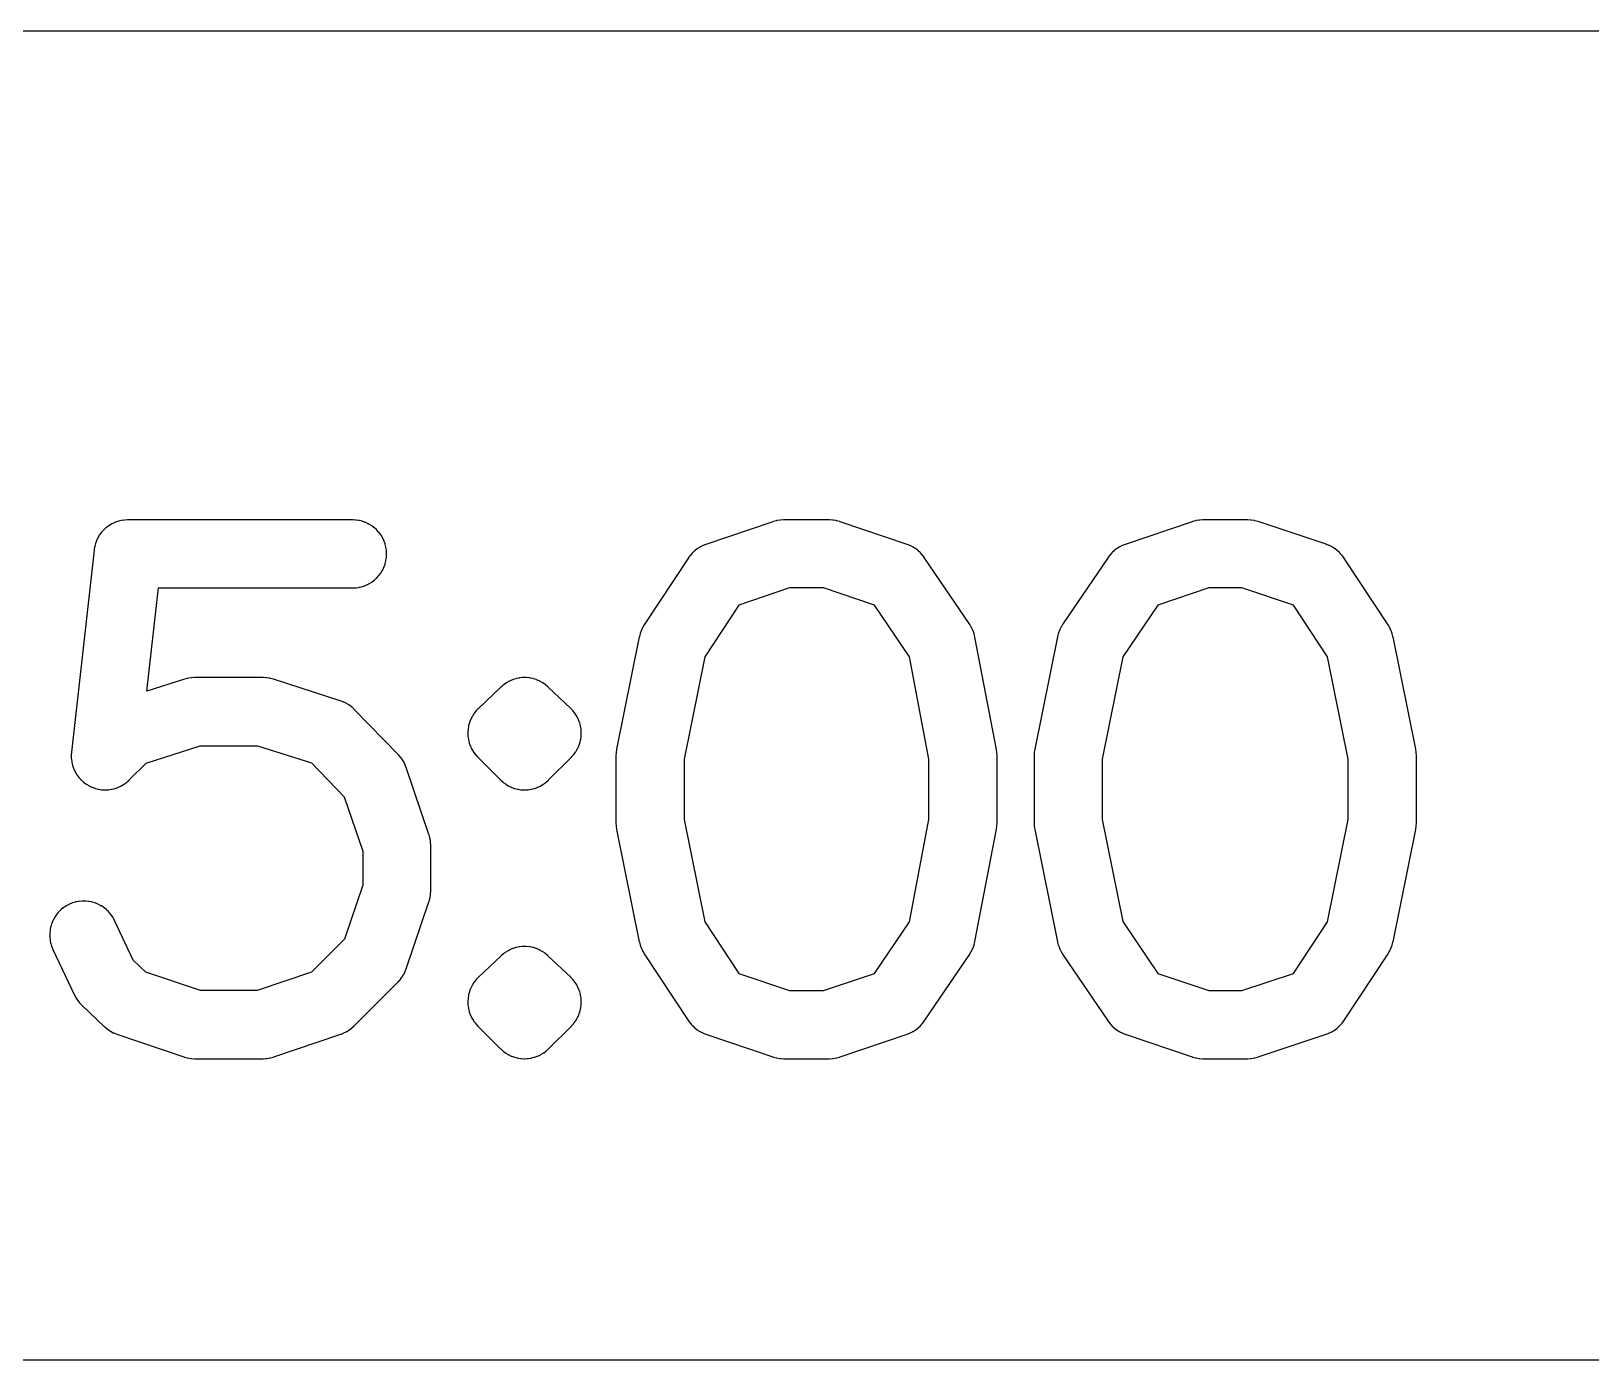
# Model space of a CAD drawing. Header units: inches. Extents: x -0.5 to 10, y -2.4 to 3.9.
# Drawn here: x 4.6178 to 4.7484, y -2.3026 to -2.1915 of the extents above; entities that cross this region are included whole.
import ezdxf

# ---------------------------------------------------------------- set-up
doc = ezdxf.new("R2010")
doc.units = ezdxf.units.IN

msp = doc.modelspace()

# ---------------------------------------------------------------- linework, layer by layer
for points in [[(3.80655, -2.19145), (3.80655, -2.30265), (4.96205, -2.30265), (4.96205, -2.19145)], [(4.627475, -2.2467), (4.628448, -2.23805), (4.6447, -2.23805), (4.64471, -2.23805), (4.644725, -2.238049), (4.644955, -2.238038), (4.644981, -2.238036), (4.645004, -2.238033), (4.645232, -2.237999), (4.645255, -2.237996), (4.64528, -2.23799), (4.645504, -2.237934), (4.64553, -2.237927), (4.645551, -2.23792), (4.645768, -2.237842), (4.645792, -2.237833), (4.645813, -2.237823), (4.646022, -2.237725), (4.646044, -2.237713), (4.646065, -2.237701), (4.646263, -2.237583), (4.646286, -2.237568), (4.646303, -2.237556), (4.646489, -2.237418), (4.64651, -2.237402), (4.646527, -2.237387), (4.646697, -2.237232), (4.646715, -2.237215), (4.646732, -2.237197), (4.646887, -2.237027), (4.646902, -2.23701), (4.646918, -2.236989), (4.647056, -2.236803), (4.647068, -2.236786), (4.647083, -2.236763), (4.647201, -2.236565), (4.647213, -2.236544), (4.647225, -2.236522), (4.647323, -2.236313), (4.647333, -2.236292), (4.647342, -2.236268), (4.64742, -2.236051), (4.647427, -2.23603), (4.647434, -2.236004), (4.64749, -2.23578), (4.647496, -2.235755), (4.647499, -2.235732), (4.647533, -2.235504), (4.647536, -2.235481), (4.647538, -2.235455), (4.647549, -2.235225), (4.64755, -2.2352), (4.647549, -2.235175), (4.647538, -2.234945), (4.647536, -2.234919), (4.647533, -2.234896), (4.647499, -2.234668), (4.647496, -2.234645), (4.64749, -2.23462), (4.647434, -2.234396), (4.647427, -2.23437), (4.64742, -2.234349), (4.647342, -2.234132), (4.647333, -2.234108), (4.647323, -2.234087), (4.647225, -2.233878), (4.647213, -2.233856), (4.647201, -2.233835), (4.647083, -2.233637), (4.647068, -2.233614), (4.647056, -2.233597), (4.646918, -2.233411), (4.646902, -2.23339), (4.646887, -2.233373), (4.646732, -2.233203), (4.646715, -2.233185), (4.646697, -2.233168), (4.646527, -2.233013), (4.64651, -2.232998), (4.646489, -2.232982), (4.646303, -2.232844), (4.646286, -2.232832), (4.646263, -2.232817), (4.646065, -2.232699), (4.646044, -2.232687), (4.646022, -2.232675), (4.645813, -2.232577), (4.645792, -2.232567), (4.645768, -2.232558), (4.645551, -2.23248), (4.64553, -2.232473), (4.645504, -2.232466), (4.64528, -2.23241), (4.645255, -2.232404), (4.645232, -2.232401), (4.645004, -2.232367), (4.644981, -2.232364), (4.644955, -2.232362), (4.644725, -2.232351), (4.64471, -2.23235), (4.6447, -2.23235), (4.6259, -2.23235), (4.62589, -2.23235), (4.625876, -2.232351), (4.625648, -2.232362), (4.625626, -2.232363), (4.625599, -2.232366), (4.625373, -2.2324), (4.625348, -2.232404), (4.625325, -2.232409), (4.625104, -2.232464), (4.62508, -2.232471), (4.625057, -2.232478), (4.624842, -2.232554), (4.624819, -2.232563), (4.624797, -2.232573), (4.62459, -2.23267), (4.62457, -2.232679), (4.624547, -2.232692), (4.62435, -2.232809), (4.624331, -2.23282), (4.62431, -2.232836), (4.624125, -2.23297), (4.624105, -2.232986), (4.624088, -2.233001), (4.623917, -2.233153), (4.6239, -2.23317), (4.623883, -2.233187), (4.623728, -2.233356), (4.62371, -2.233376), (4.623697, -2.233393), (4.623559, -2.233575), (4.623546, -2.233593), (4.623532, -2.233615), (4.623412, -2.23381), (4.623399, -2.233833), (4.623389, -2.233853), (4.623289, -2.234058), (4.623279, -2.23408), (4.62327, -2.234103), (4.623191, -2.234317), (4.623183, -2.234341), (4.623176, -2.234364), (4.623118, -2.234584), (4.623112, -2.234609), (4.623108, -2.234632), (4.623071, -2.234858), (4.623068, -2.234877), (4.623068, -2.234882), (4.621168, -2.251782), (4.621167, -2.251787), (4.621166, -2.251806), (4.621151, -2.252038), (4.62115, -2.252059), (4.621151, -2.252087), (4.621159, -2.252319), (4.62116, -2.252341), (4.621163, -2.252368), (4.621194, -2.252598), (4.621198, -2.252622), (4.621203, -2.252646), (4.621257, -2.252872), (4.621264, -2.252897), (4.621271, -2.252919), (4.621346, -2.253138), (4.621354, -2.253159), (4.621365, -2.253184), (4.621462, -2.253395), (4.621472, -2.253416), (4.621485, -2.253439), (4.621602, -2.253639), (4.621614, -2.253659), (4.621629, -2.25368), (4.621765, -2.253868), (4.62178, -2.253887), (4.621796, -2.253906), (4.62195, -2.254079), (4.621965, -2.254095), (4.621985, -2.254115), (4.622155, -2.254272), (4.62217, -2.254285), (4.622193, -2.254303), (4.622378, -2.254443), (4.622401, -2.254459), (4.622419, -2.254471), (4.622617, -2.254591), (4.62264, -2.254604), (4.622661, -2.254615), (4.622869, -2.254716), (4.622894, -2.254727), (4.622915, -2.254735), (4.623133, -2.254814), (4.623152, -2.254821), (4.62318, -2.254829), (4.623405, -2.254887), (4.623427, -2.254892), (4.623453, -2.254896), (4.623682, -2.254932), (4.623707, -2.254935), (4.623731, -2.254937), (4.623963, -2.254949), (4.623985, -2.25495), (4.624012, -2.254949), (4.624244, -2.254939), (4.624267, -2.254938), (4.624267, -2.254938), (4.624293, -2.254934), (4.624522, -2.254901), (4.624547, -2.254897), (4.624571, -2.254892), (4.624796, -2.254836), (4.624822, -2.254829), (4.624843, -2.254822), (4.625062, -2.254744), (4.625083, -2.254736), (4.625107, -2.254726), (4.625317, -2.254627), (4.625342, -2.254614), (4.625361, -2.254604), (4.62556, -2.254485), (4.625582, -2.254471), (4.625601, -2.254457), (4.625787, -2.254319), (4.625806, -2.254304), (4.625806, -2.254304), (4.625826, -2.254288), (4.625997, -2.254132), (4.626005, -2.254125), (4.626015, -2.254115), (4.627428, -2.252702), (4.631947, -2.25125), (4.636753, -2.25125), (4.641253, -2.252696), (4.644008, -2.255526), (4.64555, -2.26007), (4.64555, -2.26293), (4.644015, -2.267455), (4.641255, -2.270215), (4.63673, -2.27175), (4.63197, -2.27175), (4.627407, -2.270202), (4.626347, -2.269198), (4.624776, -2.26588), (4.624771, -2.26587), (4.624765, -2.265858), (4.624656, -2.265655), (4.624642, -2.265631), (4.624631, -2.265613), (4.624502, -2.265421), (4.624485, -2.265397), (4.624473, -2.265382), (4.624327, -2.265203), (4.624311, -2.265185), (4.624294, -2.265167), (4.62413, -2.265004), (4.624112, -2.264987), (4.624094, -2.264971), (4.623916, -2.264825), (4.623898, -2.264811), (4.623876, -2.264796), (4.623684, -2.264668), (4.623663, -2.264654), (4.623642, -2.264643), (4.623439, -2.264534), (4.623417, -2.264523), (4.623395, -2.264513), (4.623181, -2.264425), (4.623159, -2.264416), (4.623135, -2.264408), (4.622915, -2.264342), (4.622892, -2.264335), (4.622867, -2.26433), (4.622641, -2.264285), (4.62262, -2.264281), (4.622592, -2.264278), (4.622363, -2.264255), (4.622339, -2.264253), (4.622314, -2.264253), (4.622083, -2.264253), (4.622058, -2.264254), (4.622034, -2.264255), (4.621805, -2.264278), (4.621782, -2.264281), (4.621756, -2.264285), (4.62153, -2.26433), (4.621506, -2.264336), (4.621482, -2.264342), (4.621262, -2.264409), (4.62124, -2.264417), (4.621215, -2.264426), (4.621002, -2.264514), (4.620981, -2.264524), (4.620958, -2.264535), (4.620755, -2.264644), (4.620731, -2.264658), (4.620713, -2.264669), (4.620521, -2.264798), (4.620497, -2.264815), (4.620482, -2.264827), (4.620303, -2.264973), (4.620285, -2.264989), (4.620267, -2.265006), (4.620104, -2.26517), (4.620087, -2.265188), (4.620071, -2.265206), (4.619925, -2.265384), (4.619911, -2.265402), (4.619896, -2.265424), (4.619768, -2.265616), (4.619754, -2.265637), (4.619743, -2.265658), (4.619634, -2.265861), (4.619623, -2.265883), (4.619613, -2.265905), (4.619525, -2.266119), (4.619516, -2.266141), (4.619508, -2.266165), (4.619442, -2.266385), (4.619435, -2.266408), (4.61943, -2.266433), (4.619385, -2.266659), (4.619381, -2.26668), (4.619378, -2.266708), (4.619355, -2.266937), (4.619353, -2.266961), (4.619353, -2.266986), (4.619353, -2.267217), (4.619354, -2.267242), (4.619355, -2.267266), (4.619378, -2.267495), (4.619381, -2.267518), (4.619385, -2.267544), (4.61943, -2.26777), (4.619436, -2.267794), (4.619442, -2.267818), (4.619509, -2.268038), (4.619517, -2.26806), (4.619526, -2.268085), (4.619614, -2.268298), (4.619619, -2.268309), (4.619624, -2.26832), (4.621424, -2.27212), (4.621431, -2.272134), (4.621435, -2.272141), (4.621537, -2.272333), (4.621551, -2.272358), (4.62156, -2.272372), (4.62168, -2.272554), (4.621694, -2.272575), (4.621707, -2.272591), (4.621842, -2.272761), (4.621856, -2.272778), (4.621873, -2.272796), (4.622024, -2.272953), (4.62203, -2.27296), (4.62204, -2.272969), (4.62394, -2.274769), (4.623949, -2.274778), (4.62396, -2.274787), (4.624153, -2.274951), (4.624172, -2.274967), (4.624172, -2.274967), (4.624196, -2.274984), (4.624405, -2.275126), (4.624426, -2.275139), (4.624426, -2.275139), (4.624451, -2.275154), (4.624675, -2.275273), (4.624699, -2.275285), (4.624699, -2.275285), (4.624724, -2.275295), (4.624959, -2.27539), (4.62497, -2.275394), (4.624984, -2.275399), (4.630584, -2.277299), (4.630598, -2.277303), (4.63061, -2.277307), (4.630857, -2.277376), (4.630881, -2.277382), (4.630881, -2.277382), (4.63091, -2.277388), (4.631163, -2.277429), (4.63119, -2.277433), (4.63119, -2.277433), (4.631217, -2.277435), (4.631473, -2.277449), (4.631491, -2.27745), (4.6315, -2.27745), (4.6372, -2.27745), (4.637209, -2.27745), (4.637227, -2.277449), (4.637483, -2.277435), (4.63751, -2.277433), (4.63751, -2.277433), (4.637537, -2.277429), (4.63779, -2.277388), (4.637819, -2.277382), (4.637819, -2.277382), (4.637843, -2.277376), (4.63809, -2.277307), (4.638102, -2.277303), (4.638116, -2.277299), (4.643716, -2.275399), (4.643729, -2.275394), (4.643737, -2.275391), (4.643938, -2.275313), (4.643957, -2.275305), (4.64398, -2.275294), (4.644172, -2.275197), (4.644193, -2.275186), (4.644212, -2.275175), (4.644395, -2.275061), (4.644413, -2.275049), (4.644433, -2.275035), (4.644604, -2.274905), (4.644622, -2.274891), (4.64464, -2.274876), (4.644799, -2.274731), (4.644804, -2.274726), (4.644815, -2.274715), (4.648515, -2.271015), (4.648526, -2.271004), (4.648531, -2.270999), (4.648676, -2.27084), (4.648691, -2.270822), (4.648705, -2.270804), (4.648835, -2.270633), (4.648849, -2.270613), (4.648861, -2.270595), (4.648975, -2.270412), (4.648986, -2.270393), (4.648997, -2.270372), (4.649094, -2.27018), (4.649105, -2.270157), (4.649113, -2.270138), (4.649191, -2.269937), (4.649194, -2.269929), (4.649199, -2.269916), (4.651099, -2.264316), (4.651103, -2.264302), (4.651107, -2.26429), (4.651176, -2.264043), (4.651182, -2.264019), (4.651182, -2.264019), (4.651188, -2.26399), (4.651229, -2.263737), (4.651233, -2.26371), (4.651233, -2.26371), (4.651235, -2.263683), (4.651249, -2.263427), (4.65125, -2.263409), (4.65125, -2.2634), (4.65125, -2.2596), (4.65125, -2.259591), (4.651249, -2.259573), (4.651235, -2.259317), (4.651233, -2.25929), (4.651233, -2.25929), (4.651229, -2.259263), (4.651188, -2.25901), (4.651182, -2.258981), (4.651182, -2.258981), (4.651176, -2.258957), (4.651107, -2.25871), (4.651103, -2.258698), (4.651099, -2.258684), (4.649199, -2.253084), (4.649193, -2.253067), (4.649191, -2.253063), (4.649115, -2.252869), (4.649106, -2.252847), (4.649097, -2.252828), (4.649004, -2.252641), (4.648994, -2.252621), (4.648983, -2.252602), (4.648874, -2.252423), (4.648863, -2.252406), (4.648849, -2.252387), (4.648724, -2.252219), (4.648711, -2.252202), (4.648696, -2.252184), (4.648557, -2.252028), (4.648548, -2.252019), (4.648542, -2.252012), (4.644842, -2.248212), (4.644832, -2.248202), (4.644825, -2.248195), (4.644657, -2.248039), (4.64464, -2.248024), (4.64462, -2.248007), (4.644438, -2.247868), (4.644417, -2.247853), (4.644397, -2.24784), (4.644203, -2.24772), (4.644181, -2.247707), (4.64416, -2.247696), (4.643954, -2.247595), (4.643932, -2.247585), (4.64391, -2.247575), (4.643695, -2.247495), (4.643683, -2.24749), (4.643672, -2.247487), (4.638072, -2.245687), (4.638065, -2.245685), (4.638047, -2.245679), (4.637812, -2.245617), (4.637786, -2.245611), (4.637786, -2.245611), (4.637761, -2.245606), (4.637521, -2.245569), (4.637496, -2.245565), (4.637496, -2.245565), (4.637469, -2.245563), (4.637226, -2.245551), (4.63721, -2.24555), (4.6372, -2.24555), (4.6315, -2.24555), (4.63149, -2.24555), (4.631474, -2.245551), (4.631231, -2.245563), (4.631204, -2.245565), (4.631204, -2.245565), (4.631179, -2.245569), (4.630939, -2.245606), (4.630914, -2.245611), (4.630914, -2.245611), (4.630888, -2.245617), (4.630653, -2.245679), (4.630635, -2.245685), (4.630628, -2.245687)], [(4.680791, -2.23235), (4.680791, -2.23235), (4.680773, -2.232351), (4.680517, -2.232365), (4.68049, -2.232367), (4.68049, -2.232367), (4.680463, -2.232371), (4.68021, -2.232412), (4.680181, -2.232418), (4.680181, -2.232418), (4.680157, -2.232424), (4.67991, -2.232493), (4.679898, -2.232497), (4.679884, -2.232501), (4.674284, -2.234401), (4.674268, -2.234407), (4.674262, -2.234409), (4.674056, -2.23449), (4.674037, -2.234498), (4.674013, -2.234509), (4.673816, -2.234609), (4.673793, -2.234622), (4.673775, -2.234633), (4.673587, -2.234751), (4.673567, -2.234764), (4.673549, -2.234778), (4.673373, -2.234913), (4.673353, -2.23493), (4.673337, -2.234943), (4.673176, -2.235095), (4.673161, -2.235109), (4.673143, -2.235128), (4.672996, -2.235294), (4.672979, -2.235314), (4.672966, -2.235331), (4.672836, -2.23551), (4.672832, -2.235515), (4.672822, -2.235529), (4.669122, -2.241129), (4.669112, -2.241144), (4.669109, -2.241149), (4.668994, -2.241343), (4.668982, -2.241365), (4.668972, -2.241386), (4.668876, -2.24159), (4.668867, -2.241609), (4.668857, -2.241635), (4.668781, -2.241847), (4.668774, -2.24187), (4.668767, -2.241893), (4.668712, -2.242112), (4.668708, -2.24213), (4.668706, -2.242135), (4.666806, -2.251535), (4.666805, -2.251544), (4.666802, -2.25156), (4.666767, -2.251792), (4.666764, -2.251816), (4.666764, -2.251816), (4.666762, -2.251841), (4.666751, -2.252075), (4.66675, -2.25209), (4.66675, -2.2521), (4.66675, -2.2577), (4.66675, -2.25771), (4.666751, -2.257725), (4.666762, -2.257959), (4.666764, -2.257984), (4.666764, -2.257984), (4.666767, -2.258008), (4.666802, -2.25824), (4.666805, -2.258256), (4.666806, -2.258265), (4.668706, -2.267665), (4.668708, -2.26767), (4.668712, -2.267688), (4.668767, -2.267907), (4.668774, -2.26793), (4.668781, -2.267953), (4.668857, -2.268165), (4.668867, -2.268191), (4.668876, -2.26821), (4.668972, -2.268414), (4.668982, -2.268435), (4.668994, -2.268457), (4.669109, -2.268651), (4.669112, -2.268656), (4.669122, -2.268671), (4.672822, -2.274271), (4.672832, -2.274285), (4.672836, -2.27429), (4.672966, -2.274469), (4.672979, -2.274486), (4.672996, -2.274506), (4.673143, -2.274672), (4.673161, -2.274691), (4.673176, -2.274705), (4.673337, -2.274857), (4.673353, -2.27487), (4.673373, -2.274887), (4.673549, -2.275022), (4.673567, -2.275036), (4.673587, -2.275049), (4.673775, -2.275167), (4.673793, -2.275178), (4.673816, -2.275191), (4.674013, -2.275291), (4.674037, -2.275302), (4.674056, -2.27531), (4.674262, -2.275391), (4.674268, -2.275393), (4.674284, -2.275399), (4.679884, -2.277299), (4.679898, -2.277303), (4.67991, -2.277307), (4.680157, -2.277376), (4.680181, -2.277382), (4.680181, -2.277382), (4.68021, -2.277388), (4.680463, -2.277429), (4.68049, -2.277433), (4.68049, -2.277433), (4.680517, -2.277435), (4.680773, -2.277449), (4.680791, -2.27745), (4.6808, -2.27745), (4.6846, -2.27745), (4.684609, -2.27745), (4.684627, -2.277449), (4.684883, -2.277435), (4.68491, -2.277433), (4.68491, -2.277433), (4.684937, -2.277429), (4.68519, -2.277388), (4.685219, -2.277382), (4.685219, -2.277382), (4.685243, -2.277376), (4.68549, -2.277307), (4.685502, -2.277303), (4.685516, -2.277299), (4.691116, -2.275399), (4.691126, -2.275395), (4.691137, -2.275391), (4.69134, -2.275312), (4.691363, -2.275302), (4.691382, -2.275293), (4.691576, -2.275195), (4.691594, -2.275186), (4.691616, -2.275173), (4.691801, -2.275057), (4.691822, -2.275044), (4.691839, -2.275031), (4.692012, -2.2749), (4.692028, -2.274886), (4.692047, -2.27487), (4.692207, -2.274723), (4.692225, -2.274706), (4.69224, -2.27469), (4.692385, -2.274529), (4.692399, -2.274513), (4.692415, -2.274493), (4.692545, -2.274319), (4.692554, -2.274307), (4.692558, -2.2743), (4.696358, -2.2687), (4.696364, -2.268692), (4.696372, -2.268679), (4.696496, -2.268475), (4.696507, -2.268456), (4.696507, -2.268456), (4.69652, -2.26843), (4.696623, -2.268214), (4.696633, -2.268191), (4.696633, -2.268191), (4.696642, -2.268167), (4.696722, -2.267942), (4.696729, -2.267922), (4.696729, -2.267922), (4.696737, -2.267893), (4.696794, -2.267661), (4.696796, -2.267651), (4.696799, -2.267636), (4.698599, -2.258236), (4.698601, -2.258226), (4.698603, -2.258213), (4.698634, -2.257993), (4.698637, -2.25797), (4.698639, -2.257946), (4.698649, -2.257724), (4.69865, -2.257711), (4.69865, -2.2577), (4.69865, -2.2521), (4.69865, -2.252089), (4.698649, -2.252076), (4.698639, -2.251854), (4.698637, -2.25183), (4.698634, -2.251807), (4.698603, -2.251587), (4.698601, -2.251574), (4.698599, -2.251564), (4.696799, -2.242164), (4.696796, -2.242149), (4.696794, -2.242139), (4.696737, -2.241907), (4.696729, -2.241878), (4.696729, -2.241878), (4.696722, -2.241858), (4.696642, -2.241633), (4.696633, -2.241609), (4.696633, -2.241609), (4.696623, -2.241586), (4.69652, -2.24137), (4.696507, -2.241344), (4.696507, -2.241344), (4.696496, -2.241325), (4.696372, -2.241121), (4.696364, -2.241108), (4.696358, -2.2411), (4.692558, -2.2355), (4.692554, -2.235493), (4.692545, -2.235481), (4.692415, -2.235307), (4.692399, -2.235287), (4.692385, -2.235271), (4.69224, -2.23511), (4.692225, -2.235094), (4.692207, -2.235077), (4.692047, -2.23493), (4.692028, -2.234914), (4.692012, -2.2349), (4.691839, -2.234769), (4.691822, -2.234756), (4.691801, -2.234743), (4.691616, -2.234627), (4.691594, -2.234614), (4.691576, -2.234605), (4.691382, -2.234507), (4.691363, -2.234498), (4.69134, -2.234488), (4.691137, -2.234409), (4.691126, -2.234405), (4.691116, -2.234401), (4.685516, -2.232501), (4.685502, -2.232497), (4.68549, -2.232493), (4.685243, -2.232424), (4.685219, -2.232418), (4.685219, -2.232418), (4.68519, -2.232412), (4.684937, -2.232371), (4.68491, -2.232367), (4.68491, -2.232367), (4.684883, -2.232365), (4.684627, -2.232351), (4.684609, -2.23235), (4.6846, -2.23235), (4.6808, -2.23235)], [(4.715891, -2.23235), (4.715891, -2.23235), (4.715873, -2.232351), (4.715617, -2.232365), (4.71559, -2.232367), (4.71559, -2.232367), (4.715563, -2.232371), (4.71531, -2.232412), (4.715281, -2.232418), (4.715281, -2.232418), (4.715257, -2.232424), (4.71501, -2.232493), (4.714998, -2.232497), (4.714984, -2.232501), (4.709384, -2.234401), (4.709374, -2.234405), (4.709363, -2.234409), (4.70916, -2.234488), (4.709137, -2.234498), (4.709118, -2.234507), (4.708924, -2.234605), (4.708906, -2.234614), (4.708884, -2.234627), (4.708699, -2.234743), (4.708678, -2.234756), (4.708661, -2.234769), (4.708488, -2.2349), (4.708472, -2.234914), (4.708453, -2.23493), (4.708293, -2.235077), (4.708275, -2.235094), (4.70826, -2.23511), (4.708115, -2.235271), (4.708101, -2.235287), (4.708085, -2.235307), (4.707955, -2.235481), (4.707946, -2.235493), (4.707942, -2.2355), (4.704142, -2.2411), (4.704135, -2.24111), (4.704128, -2.241121), (4.704007, -2.24132), (4.703994, -2.241342), (4.703984, -2.241363), (4.703883, -2.241573), (4.703871, -2.241599), (4.703864, -2.241619), (4.703784, -2.241838), (4.703777, -2.241858), (4.703777, -2.241858), (4.703769, -2.241885), (4.703712, -2.242111), (4.703709, -2.242123), (4.703706, -2.242135), (4.701806, -2.251535), (4.701805, -2.251544), (4.701802, -2.25156), (4.701767, -2.251792), (4.701764, -2.251816), (4.701764, -2.251816), (4.701762, -2.251841), (4.701751, -2.252075), (4.70175, -2.25209), (4.70175, -2.2521), (4.70175, -2.2577), (4.70175, -2.25771), (4.701751, -2.257725), (4.701762, -2.257959), (4.701764, -2.257984), (4.701764, -2.257984), (4.701767, -2.258008), (4.701802, -2.25824), (4.701805, -2.258256), (4.701806, -2.258265), (4.703706, -2.267665), (4.703709, -2.267677), (4.703712, -2.267689), (4.703769, -2.267915), (4.703777, -2.267942), (4.703777, -2.267942), (4.703784, -2.267962), (4.703864, -2.268181), (4.703871, -2.268201), (4.703883, -2.268227), (4.703984, -2.268437), (4.703994, -2.268458), (4.704007, -2.26848), (4.704128, -2.268679), (4.704135, -2.26869), (4.704142, -2.2687), (4.707942, -2.2743), (4.707946, -2.274307), (4.707955, -2.274319), (4.708085, -2.274493), (4.708101, -2.274513), (4.708115, -2.274529), (4.70826, -2.27469), (4.708275, -2.274706), (4.708293, -2.274723), (4.708453, -2.27487), (4.708472, -2.274886), (4.708488, -2.2749), (4.708661, -2.275031), (4.708678, -2.275044), (4.708699, -2.275057), (4.708884, -2.275173), (4.708906, -2.275186), (4.708924, -2.275195), (4.709118, -2.275293), (4.709137, -2.275302), (4.70916, -2.275312), (4.709363, -2.275391), (4.709374, -2.275395), (4.709384, -2.275399), (4.714984, -2.277299), (4.714998, -2.277303), (4.71501, -2.277307), (4.715257, -2.277376), (4.715281, -2.277382), (4.715281, -2.277382), (4.71531, -2.277388), (4.715563, -2.277429), (4.71559, -2.277433), (4.71559, -2.277433), (4.715617, -2.277435), (4.715873, -2.277449), (4.715891, -2.27745), (4.7159, -2.27745), (4.7196, -2.27745), (4.719609, -2.27745), (4.719627, -2.277449), (4.719878, -2.277436), (4.719908, -2.277433), (4.719908, -2.277433), (4.719932, -2.27743), (4.72018, -2.27739), (4.720208, -2.277384), (4.720208, -2.277384), (4.720233, -2.277378), (4.720476, -2.277312), (4.720484, -2.277309), (4.720501, -2.277304), (4.726201, -2.275404), (4.726211, -2.275401), (4.726224, -2.275396), (4.726432, -2.275315), (4.726456, -2.275305), (4.726475, -2.275296), (4.726675, -2.275196), (4.726693, -2.275186), (4.726716, -2.275173), (4.726905, -2.275054), (4.726925, -2.275042), (4.726944, -2.275027), (4.727122, -2.274891), (4.727141, -2.274876), (4.727158, -2.274861), (4.727321, -2.274709), (4.727337, -2.274693), (4.727354, -2.274675), (4.727503, -2.274508), (4.727517, -2.274491), (4.727533, -2.274471), (4.727664, -2.274291), (4.727672, -2.27428), (4.727678, -2.274271), (4.731378, -2.268671), (4.731388, -2.268656), (4.731391, -2.268651), (4.731506, -2.268457), (4.731518, -2.268435), (4.731528, -2.268414), (4.731624, -2.26821), (4.731633, -2.268191), (4.731643, -2.268165), (4.731719, -2.267953), (4.731726, -2.26793), (4.731733, -2.267907), (4.731788, -2.267688), (4.731792, -2.26767), (4.731794, -2.267665), (4.733694, -2.258265), (4.733695, -2.258256), (4.733698, -2.25824), (4.733733, -2.258008), (4.733736, -2.257984), (4.733736, -2.257984), (4.733738, -2.257959), (4.733749, -2.257725), (4.73375, -2.25771), (4.73375, -2.2577), (4.73375, -2.2521), (4.73375, -2.25209), (4.733749, -2.252075), (4.733738, -2.251841), (4.733736, -2.251816), (4.733736, -2.251816), (4.733733, -2.251792), (4.733698, -2.25156), (4.733695, -2.251544), (4.733694, -2.251535), (4.731794, -2.242135), (4.731792, -2.24213), (4.731788, -2.242112), (4.731733, -2.241893), (4.731726, -2.24187), (4.731719, -2.241847), (4.731643, -2.241635), (4.731633, -2.241609), (4.731624, -2.24159), (4.731528, -2.241386), (4.731518, -2.241365), (4.731506, -2.241343), (4.731391, -2.241149), (4.731388, -2.241144), (4.731378, -2.241129), (4.727678, -2.235529), (4.727672, -2.23552), (4.727664, -2.235509), (4.727533, -2.235329), (4.727517, -2.235309), (4.727503, -2.235292), (4.727354, -2.235125), (4.727337, -2.235107), (4.727321, -2.235091), (4.727158, -2.234939), (4.727141, -2.234924), (4.727122, -2.234909), (4.726944, -2.234773), (4.726925, -2.234758), (4.726905, -2.234746), (4.726716, -2.234627), (4.726693, -2.234614), (4.726675, -2.234604), (4.726475, -2.234504), (4.726456, -2.234495), (4.726432, -2.234485), (4.726224, -2.234404), (4.726211, -2.234399), (4.726201, -2.234396), (4.720501, -2.232496), (4.720484, -2.232491), (4.720476, -2.232488), (4.720233, -2.232422), (4.720208, -2.232416), (4.720208, -2.232416), (4.72018, -2.23241), (4.719932, -2.23237), (4.719908, -2.232367), (4.719908, -2.232367), (4.719878, -2.232364), (4.719627, -2.232351), (4.719609, -2.23235), (4.7196, -2.23235), (4.7159, -2.23235)], [(4.68127, -2.23805), (4.67704, -2.239485), (4.674184, -2.243808), (4.67245, -2.252385), (4.67245, -2.257415), (4.674184, -2.265992), (4.67704, -2.270315), (4.68127, -2.27175), (4.68413, -2.27175), (4.688379, -2.270308), (4.691311, -2.265986), (4.69295, -2.25743), (4.69295, -2.25237), (4.691311, -2.243814), (4.688379, -2.239492), (4.68413, -2.23805)], [(4.71637, -2.23805), (4.712121, -2.239492), (4.70918, -2.243826), (4.70745, -2.252385), (4.70745, -2.257415), (4.70918, -2.265974), (4.712121, -2.270308), (4.71637, -2.27175), (4.719138, -2.27175), (4.723465, -2.270308), (4.726316, -2.265992), (4.72805, -2.257415), (4.72805, -2.252385), (4.726316, -2.243808), (4.723465, -2.239492), (4.719138, -2.23805)], [(4.661044, -2.246316), (4.661044, -2.246316), (4.661041, -2.246314), (4.660861, -2.24616), (4.660842, -2.246144), (4.660842, -2.246144), (4.660821, -2.246129), (4.660626, -2.245993), (4.660609, -2.245982), (4.660609, -2.245982), (4.660583, -2.245967), (4.660375, -2.245852), (4.660354, -2.245841), (4.660354, -2.245841), (4.66033, -2.245829), (4.660111, -2.245736), (4.660087, -2.245726), (4.660087, -2.245726), (4.660064, -2.245718), (4.659837, -2.245648), (4.659811, -2.24564), (4.659811, -2.24564), (4.659788, -2.245635), (4.659556, -2.245587), (4.659529, -2.245583), (4.659529, -2.245583), (4.659506, -2.24558), (4.659269, -2.245556), (4.659243, -2.245554), (4.659243, -2.245554), (4.659219, -2.245553), (4.658981, -2.245553), (4.658957, -2.245554), (4.658957, -2.245554), (4.658931, -2.245556), (4.658694, -2.24558), (4.658671, -2.245583), (4.658671, -2.245583), (4.658644, -2.245587), (4.658412, -2.245635), (4.658389, -2.24564), (4.658389, -2.24564), (4.658363, -2.245648), (4.658136, -2.245718), (4.658113, -2.245726), (4.658113, -2.245726), (4.658089, -2.245736), (4.65787, -2.245829), (4.657846, -2.245841), (4.657846, -2.245841), (4.657825, -2.245852), (4.657617, -2.245967), (4.657591, -2.245982), (4.657591, -2.245982), (4.657574, -2.245993), (4.657379, -2.246129), (4.657358, -2.246144), (4.657358, -2.246144), (4.657339, -2.24616), (4.657159, -2.246314), (4.657156, -2.246316), (4.65714, -2.246331), (4.65524, -2.248131), (4.655225, -2.248145), (4.655222, -2.248149), (4.65506, -2.248318), (4.655044, -2.248336), (4.655028, -2.248356), (4.654883, -2.248541), (4.654871, -2.248557), (4.654855, -2.248582), (4.654729, -2.24878), (4.654717, -2.248802), (4.654705, -2.248824), (4.6546, -2.249034), (4.654589, -2.249058), (4.654589, -2.249058), (4.65458, -2.249079), (4.654497, -2.249299), (4.654487, -2.249326), (4.654481, -2.249346), (4.65442, -2.249573), (4.654414, -2.249598), (4.654414, -2.249598), (4.65441, -2.249621), (4.654372, -2.249853), (4.654369, -2.249874), (4.654366, -2.249902), (4.654351, -2.250137), (4.65435, -2.250158), (4.65435, -2.250158), (4.654351, -2.250186), (4.654359, -2.250421), (4.65436, -2.250443), (4.65436, -2.250443), (4.654363, -2.250471), (4.654395, -2.250703), (4.654399, -2.250725), (4.654405, -2.250752), (4.654459, -2.25098), (4.654466, -2.251003), (4.654466, -2.251003), (4.654473, -2.251028), (4.654551, -2.251249), (4.654559, -2.251271), (4.65457, -2.251296), (4.654669, -2.251508), (4.654681, -2.251533), (4.654692, -2.251553), (4.654812, -2.251754), (4.654825, -2.251775), (4.654839, -2.251796), (4.654979, -2.251985), (4.654994, -2.252004), (4.65501, -2.252023), (4.655168, -2.252197), (4.655175, -2.252205), (4.655185, -2.252215), (4.657085, -2.254115), (4.657095, -2.254125), (4.657103, -2.254132), (4.657273, -2.254287), (4.65729, -2.254302), (4.657311, -2.254318), (4.657497, -2.254456), (4.657514, -2.254468), (4.657537, -2.254483), (4.657735, -2.254601), (4.657756, -2.254613), (4.657778, -2.254625), (4.657987, -2.254723), (4.658008, -2.254733), (4.658032, -2.254742), (4.658249, -2.25482), (4.65827, -2.254827), (4.658296, -2.254834), (4.65852, -2.25489), (4.658545, -2.254896), (4.658568, -2.254899), (4.658796, -2.254933), (4.658819, -2.254936), (4.658845, -2.254938), (4.659075, -2.254949), (4.6591, -2.25495), (4.659125, -2.254949), (4.659355, -2.254938), (4.659381, -2.254936), (4.659404, -2.254933), (4.659632, -2.254899), (4.659655, -2.254896), (4.65968, -2.25489), (4.659904, -2.254834), (4.65993, -2.254827), (4.659951, -2.25482), (4.660168, -2.254742), (4.660192, -2.254733), (4.660213, -2.254723), (4.660422, -2.254625), (4.660444, -2.254613), (4.660465, -2.254601), (4.660663, -2.254483), (4.660686, -2.254468), (4.660703, -2.254456), (4.660889, -2.254318), (4.66091, -2.254302), (4.660927, -2.254287), (4.661097, -2.254132), (4.661105, -2.254125), (4.661115, -2.254115), (4.663015, -2.252215), (4.663025, -2.252205), (4.663032, -2.252197), (4.66319, -2.252023), (4.663206, -2.252004), (4.663221, -2.251985), (4.663361, -2.251796), (4.663375, -2.251775), (4.663388, -2.251754), (4.663508, -2.251553), (4.663519, -2.251533), (4.663531, -2.251508), (4.66363, -2.251296), (4.663641, -2.251271), (4.663649, -2.251249), (4.663727, -2.251028), (4.663734, -2.251003), (4.663734, -2.251003), (4.663741, -2.25098), (4.663795, -2.250752), (4.663801, -2.250725), (4.663805, -2.250703), (4.663837, -2.250471), (4.66384, -2.250443), (4.66384, -2.250443), (4.663841, -2.250421), (4.663849, -2.250186), (4.66385, -2.250158), (4.66385, -2.250158), (4.663849, -2.250137), (4.663834, -2.249902), (4.663831, -2.249874), (4.663828, -2.249853), (4.66379, -2.249621), (4.663786, -2.249598), (4.663786, -2.249598), (4.66378, -2.249573), (4.663719, -2.249346), (4.663713, -2.249326), (4.663703, -2.249299), (4.66362, -2.249079), (4.663611, -2.249058), (4.663611, -2.249058), (4.6636, -2.249034), (4.663495, -2.248824), (4.663483, -2.248802), (4.663471, -2.24878), (4.663345, -2.248582), (4.663329, -2.248557), (4.663317, -2.248541), (4.663172, -2.248356), (4.663156, -2.248336), (4.66314, -2.248318), (4.662978, -2.248149), (4.662975, -2.248145), (4.66296, -2.248131), (4.66106, -2.246331)], [(4.661044, -2.268816), (4.661044, -2.268816), (4.661041, -2.268814), (4.660861, -2.26866), (4.660842, -2.268644), (4.660842, -2.268644), (4.660821, -2.268629), (4.660626, -2.268493), (4.660609, -2.268482), (4.660609, -2.268482), (4.660583, -2.268467), (4.660375, -2.268352), (4.660354, -2.268341), (4.660354, -2.268341), (4.66033, -2.268329), (4.660111, -2.268236), (4.660087, -2.268226), (4.660087, -2.268226), (4.660064, -2.268218), (4.659837, -2.268148), (4.659811, -2.26814), (4.659811, -2.26814), (4.659788, -2.268135), (4.659556, -2.268087), (4.659529, -2.268083), (4.659529, -2.268083), (4.659506, -2.26808), (4.659269, -2.268056), (4.659243, -2.268054), (4.659243, -2.268054), (4.659219, -2.268053), (4.658981, -2.268053), (4.658957, -2.268054), (4.658957, -2.268054), (4.658931, -2.268056), (4.658694, -2.26808), (4.658671, -2.268083), (4.658671, -2.268083), (4.658644, -2.268087), (4.658412, -2.268135), (4.658389, -2.26814), (4.658389, -2.26814), (4.658363, -2.268148), (4.658136, -2.268218), (4.658113, -2.268226), (4.658113, -2.268226), (4.658089, -2.268236), (4.65787, -2.268329), (4.657846, -2.268341), (4.657846, -2.268341), (4.657825, -2.268352), (4.657617, -2.268467), (4.657591, -2.268482), (4.657591, -2.268482), (4.657574, -2.268493), (4.657379, -2.268629), (4.657358, -2.268644), (4.657358, -2.268644), (4.657339, -2.26866), (4.657159, -2.268814), (4.657156, -2.268816), (4.65714, -2.268831), (4.65524, -2.270631), (4.655225, -2.270645), (4.655222, -2.270649), (4.65506, -2.270818), (4.655044, -2.270836), (4.655028, -2.270856), (4.654883, -2.271041), (4.654871, -2.271057), (4.654855, -2.271082), (4.654729, -2.27128), (4.654717, -2.271302), (4.654705, -2.271324), (4.6546, -2.271534), (4.654589, -2.271558), (4.654589, -2.271558), (4.65458, -2.271579), (4.654497, -2.271799), (4.654487, -2.271826), (4.654481, -2.271846), (4.65442, -2.272073), (4.654414, -2.272098), (4.654414, -2.272098), (4.65441, -2.272121), (4.654372, -2.272353), (4.654369, -2.272374), (4.654366, -2.272402), (4.654351, -2.272637), (4.65435, -2.272658), (4.65435, -2.272658), (4.654351, -2.272686), (4.654359, -2.272921), (4.65436, -2.272943), (4.65436, -2.272943), (4.654363, -2.272971), (4.654395, -2.273203), (4.654399, -2.273225), (4.654405, -2.273252), (4.654459, -2.27348), (4.654466, -2.273503), (4.654466, -2.273503), (4.654473, -2.273528), (4.654551, -2.273749), (4.654559, -2.273771), (4.65457, -2.273796), (4.654669, -2.274008), (4.654681, -2.274033), (4.654692, -2.274053), (4.654812, -2.274254), (4.654825, -2.274275), (4.654839, -2.274296), (4.654979, -2.274485), (4.654994, -2.274504), (4.65501, -2.274523), (4.655168, -2.274697), (4.655175, -2.274705), (4.655185, -2.274715), (4.657085, -2.276615), (4.657095, -2.276625), (4.657103, -2.276632), (4.657273, -2.276787), (4.65729, -2.276802), (4.657311, -2.276818), (4.657497, -2.276956), (4.657514, -2.276968), (4.657537, -2.276983), (4.657735, -2.277101), (4.657756, -2.277113), (4.657778, -2.277125), (4.657987, -2.277223), (4.658008, -2.277233), (4.658032, -2.277242), (4.658249, -2.27732), (4.65827, -2.277327), (4.658296, -2.277334), (4.65852, -2.27739), (4.658545, -2.277396), (4.658568, -2.277399), (4.658796, -2.277433), (4.658819, -2.277436), (4.658845, -2.277438), (4.659075, -2.277449), (4.6591, -2.27745), (4.659125, -2.277449), (4.659355, -2.277438), (4.659381, -2.277436), (4.659404, -2.277433), (4.659632, -2.277399), (4.659655, -2.277396), (4.65968, -2.27739), (4.659904, -2.277334), (4.65993, -2.277327), (4.659951, -2.27732), (4.660168, -2.277242), (4.660192, -2.277233), (4.660213, -2.277223), (4.660422, -2.277125), (4.660444, -2.277113), (4.660465, -2.277101), (4.660663, -2.276983), (4.660686, -2.276968), (4.660703, -2.276956), (4.660889, -2.276818), (4.66091, -2.276802), (4.660927, -2.276787), (4.661097, -2.276632), (4.661105, -2.276625), (4.661115, -2.276615), (4.663015, -2.274715), (4.663025, -2.274705), (4.663032, -2.274697), (4.66319, -2.274523), (4.663206, -2.274504), (4.663221, -2.274485), (4.663361, -2.274296), (4.663375, -2.274275), (4.663388, -2.274254), (4.663508, -2.274053), (4.663519, -2.274033), (4.663531, -2.274008), (4.66363, -2.273796), (4.663641, -2.273771), (4.663649, -2.273749), (4.663727, -2.273528), (4.663734, -2.273503), (4.663734, -2.273503), (4.663741, -2.27348), (4.663795, -2.273252), (4.663801, -2.273225), (4.663805, -2.273203), (4.663837, -2.272971), (4.66384, -2.272943), (4.66384, -2.272943), (4.663841, -2.272921), (4.663849, -2.272686), (4.66385, -2.272658), (4.66385, -2.272658), (4.663849, -2.272637), (4.663834, -2.272402), (4.663831, -2.272374), (4.663828, -2.272353), (4.66379, -2.272121), (4.663786, -2.272098), (4.663786, -2.272098), (4.66378, -2.272073), (4.663719, -2.271846), (4.663713, -2.271826), (4.663703, -2.271799), (4.66362, -2.271579), (4.663611, -2.271558), (4.663611, -2.271558), (4.6636, -2.271534), (4.663495, -2.271324), (4.663483, -2.271302), (4.663471, -2.27128), (4.663345, -2.271082), (4.663329, -2.271057), (4.663317, -2.271041), (4.663172, -2.270856), (4.663156, -2.270836), (4.66314, -2.270818), (4.662978, -2.270649), (4.662975, -2.270645), (4.66296, -2.270631), (4.66106, -2.268831)]]:
    msp.add_lwpolyline(points, close=True)

doc.saveas('drawing.dxf')
